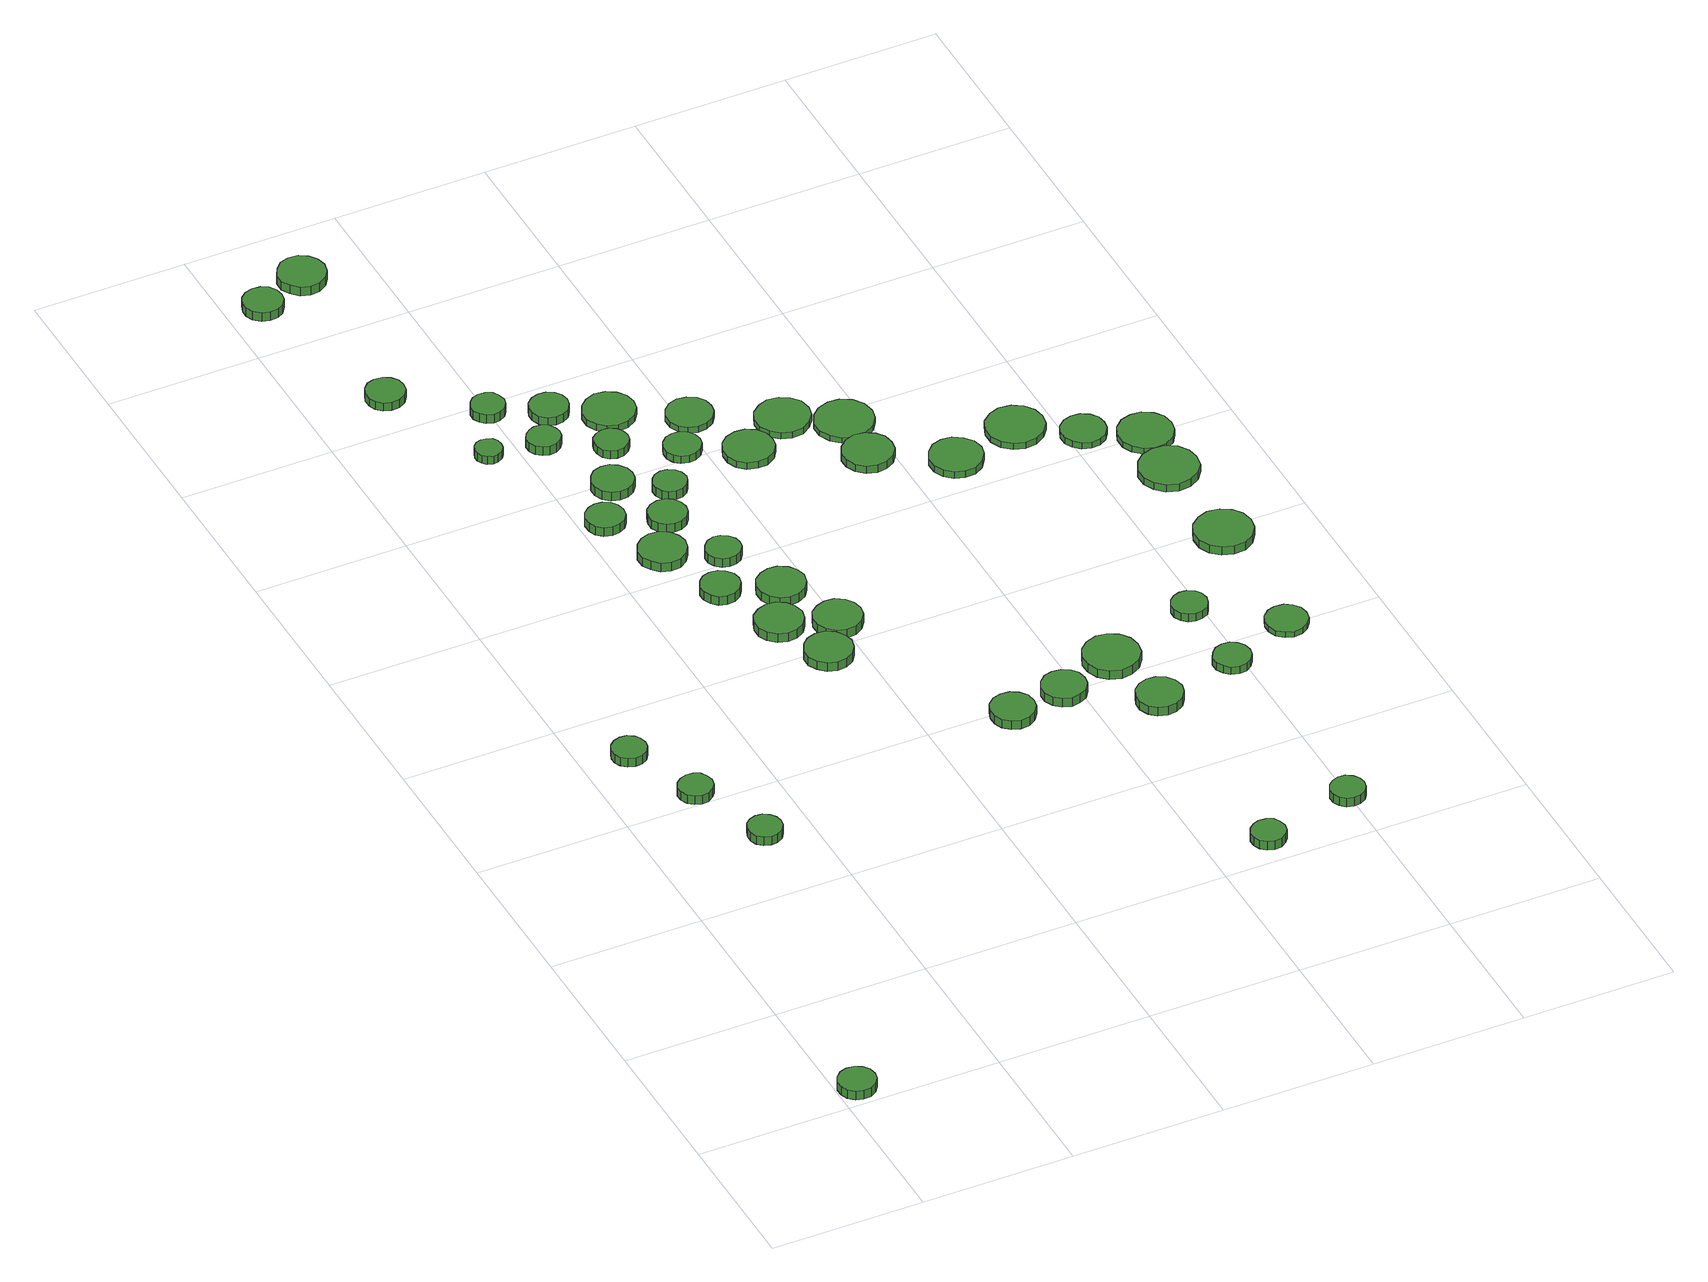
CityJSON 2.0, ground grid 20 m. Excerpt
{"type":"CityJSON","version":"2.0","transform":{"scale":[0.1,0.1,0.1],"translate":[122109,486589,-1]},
"CityObjects":{
"tree1":{"type":"SolitaryVegetationObject","attributes":{"function":"something"},"geometry":[{"type":"MultiSurface","lod":"1","boundaries":[[[0,1,2,3,4,5,6,7,8,9,10,11,12,13,14]],[[15,16,17,18,19,20,21,22,23,24,25,26,27,28,29]],[[0,29,28,1]],[[1,28,27,2]],[[2,27,26,3]],[[3,26,25,4]],[[4,25,24,5]],[[5,24,23,6]],[[6,23,22,7]],[[7,22,21,8]],[[8,21,20,9]],[[9,20,19,10]],[[10,19,18,11]],[[11,18,17,12]],[[12,17,16,13]],[[13,16,15,14]],[[14,15,29,0]]]}]},
"tree2":{"type":"SolitaryVegetationObject","attributes":{"function":"something"},"geometry":[{"type":"MultiSurface","lod":"1","boundaries":[[[30,31,32,33,34,35,36,37,38,39,40,41,42,43,44]],[[45,46,47,48,49,50,51,52,53,54,55,56,57,58,59]],[[30,59,58,31]],[[31,58,57,32]],[[32,57,56,33]],[[33,56,55,34]],[[34,55,54,35]],[[35,54,53,36]],[[36,53,52,37]],[[37,52,51,38]],[[38,51,50,39]],[[39,50,49,40]],[[40,49,48,41]],[[41,48,47,42]],[[42,47,46,43]],[[43,46,45,44]],[[44,45,59,30]]]}]},
"tree3":{"type":"SolitaryVegetationObject","attributes":{"function":"something"},"geometry":[{"type":"MultiSurface","lod":"1","boundaries":[[[60,61,62,63,64,65,66,67,68,69,70,71,72,73,74]],[[75,76,77,78,79,80,81,82,83,84,85,86,87,88,89]],[[60,89,88,61]],[[61,88,87,62]],[[62,87,86,63]],[[63,86,85,64]],[[64,85,84,65]],[[65,84,83,66]],[[66,83,82,67]],[[67,82,81,68]],[[68,81,80,69]],[[69,80,79,70]],[[70,79,78,71]],[[71,78,77,72]],[[72,77,76,73]],[[73,76,75,74]],[[74,75,89,60]]]}]},
"tree4":{"type":"SolitaryVegetationObject","attributes":{"function":"something"},"geometry":[{"type":"MultiSurface","lod":"1","boundaries":[[[90,91,92,93,94,95,96,97,98,99,100,101,102,103,104]],[[105,106,107,108,109,110,111,112,113,114,115,116,117,118,119]],[[90,119,118,91]],[[91,118,117,92]],[[92,117,116,93]],[[93,116,115,94]],[[94,115,114,95]],[[95,114,113,96]],[[96,113,112,97]],[[97,112,111,98]],[[98,111,110,99]],[[99,110,109,100]],[[100,109,108,101]],[[101,108,107,102]],[[102,107,106,103]],[[103,106,105,104]],[[104,105,119,90]]]}]},
"tree5":{"type":"SolitaryVegetationObject","attributes":{"function":"something"},"geometry":[{"type":"MultiSurface","lod":"1","boundaries":[[[120,121,122,123,124,125,126,127,128,129,130,131,132,133,134]],[[135,136,137,138,139,140,141,142,143,144,145,146,147,148,149]],[[120,149,148,121]],[[121,148,147,122]],[[122,147,146,123]],[[123,146,145,124]],[[124,145,144,125]],[[125,144,143,126]],[[126,143,142,127]],[[127,142,141,128]],[[128,141,140,129]],[[129,140,139,130]],[[130,139,138,131]],[[131,138,137,132]],[[132,137,136,133]],[[133,136,135,134]],[[134,135,149,120]]]}]},
"tree6":{"type":"SolitaryVegetationObject","attributes":{"function":"something"},"geometry":[{"type":"MultiSurface","lod":"1","boundaries":[[[150,151,152,153,154,155,156,157,158,159,160,161,162,163,164]],[[165,166,167,168,169,170,171,172,173,174,175,176,177,178,179]],[[150,179,178,151]],[[151,178,177,152]],[[152,177,176,153]],[[153,176,175,154]],[[154,175,174,155]],[[155,174,173,156]],[[156,173,172,157]],[[157,172,171,158]],[[158,171,170,159]],[[159,170,169,160]],[[160,169,168,161]],[[161,168,167,162]],[[162,167,166,163]],[[163,166,165,164]],[[164,165,179,150]]]}]},
"tree7":{"type":"SolitaryVegetationObject","attributes":{"function":"something"},"geometry":[{"type":"MultiSurface","lod":"1","boundaries":[[[180,181,182,183,184,185,186,187,188,189,190,191,192,193,194]],[[195,196,197,198,199,200,201,202,203,204,205,206,207,208,209]],[[180,209,208,181]],[[181,208,207,182]],[[182,207,206,183]],[[183,206,205,184]],[[184,205,204,185]],[[185,204,203,186]],[[186,203,202,187]],[[187,202,201,188]],[[188,201,200,189]],[[189,200,199,190]],[[190,199,198,191]],[[191,198,197,192]],[[192,197,196,193]],[[193,196,195,194]],[[194,195,209,180]]]}]},
"tree8":{"type":"SolitaryVegetationObject","attributes":{"function":"something"},"geometry":[{"type":"MultiSurface","lod":"1","boundaries":[[[210,211,212,213,214,215,216,217,218,219,220,221,222,223,224]],[[225,226,227,228,229,230,231,232,233,234,235,236,237,238,239]],[[210,239,238,211]],[[211,238,237,212]],[[212,237,236,213]],[[213,236,235,214]],[[214,235,234,215]],[[215,234,233,216]],[[216,233,232,217]],[[217,232,231,218]],[[218,231,230,219]],[[219,230,229,220]],[[220,229,228,221]],[[221,228,227,222]],[[222,227,226,223]],[[223,226,225,224]],[[224,225,239,210]]]}]},
"tree9":{"type":"SolitaryVegetationObject","attributes":{"function":"something"},"geometry":[{"type":"MultiSurface","lod":"1","boundaries":[[[240,241,242,243,244,245,246,247,248,249,250,251,252,253,254]],[[255,256,257,258,259,260,261,262,263,264,265,266,267,268,269]],[[240,269,268,241]],[[241,268,267,242]],[[242,267,266,243]],[[243,266,265,244]],[[244,265,264,245]],[[245,264,263,246]],[[246,263,262,247]],[[247,262,261,248]],[[248,261,260,249]],[[249,260,259,250]],[[250,259,258,251]],[[251,258,257,252]],[[252,257,256,253]],[[253,256,255,254]],[[254,255,269,240]]]}]},
"tree10":{"type":"SolitaryVegetationObject","attributes":{"function":"something"},"geometry":[{"type":"MultiSurface","lod":"1","boundaries":[[[270,271,272,273,274,275,276,277,278,279,280,281,282,283,284]],[[285,286,287,288,289,290,291,292,293,294,295,296,297,298,299]],[[270,299,298,271]],[[271,298,297,272]],[[272,297,296,273]],[[273,296,295,274]],[[274,295,294,275]],[[275,294,293,276]],[[276,293,292,277]],[[277,292,291,278]],[[278,291,290,279]],[[279,290,289,280]],[[280,289,288,281]],[[281,288,287,282]],[[282,287,286,283]],[[283,286,285,284]],[[284,285,299,270]]]}]},
"tree11":{"type":"SolitaryVegetationObject","attributes":{"function":"something"},"geometry":[{"type":"MultiSurface","lod":"1","boundaries":[[[300,301,302,303,304,305,306,307,308,309,310,311,312,313,314]],[[315,316,317,318,319,320,321,322,323,324,325,326,327,328,329]],[[300,329,328,301]],[[301,328,327,302]],[[302,327,326,303]],[[303,326,325,304]],[[304,325,324,305]],[[305,324,323,306]],[[306,323,322,307]],[[307,322,321,308]],[[308,321,320,309]],[[309,320,319,310]],[[310,319,318,311]],[[311,318,317,312]],[[312,317,316,313]],[[313,316,315,314]],[[314,315,329,300]]]}]},
"tree12":{"type":"SolitaryVegetationObject","attributes":{"function":"something"},"geometry":[{"type":"MultiSurface","lod":"1","boundaries":[[[330,331,332,333,334,335,336,337,338,339,340,341,342,343,344]],[[345,346,347,348,349,350,351,352,353,354,355,356,357,358,359]],[[330,359,358,331]],[[331,358,357,332]],[[332,357,356,333]],[[333,356,355,334]],[[334,355,354,335]],[[335,354,353,336]],[[336,353,352,337]],[[337,352,351,338]],[[338,351,350,339]],[[339,350,349,340]],[[340,349,348,341]],[[341,348,347,342]],[[342,347,346,343]],[[343,346,345,344]],[[344,345,359,330]]]}]},
"tree13":{"type":"SolitaryVegetationObject","attributes":{"function":"something"},"geometry":[{"type":"MultiSurface","lod":"1","boundaries":[[[360,361,362,363,364,365,366,367,368,369,370,371,372,373,374]],[[375,376,377,378,379,380,381,382,383,384,385,386,387,388,389]],[[360,389,388,361]],[[361,388,387,362]],[[362,387,386,363]],[[363,386,385,364]],[[364,385,384,365]],[[365,384,383,366]],[[366,383,382,367]],[[367,382,381,368]],[[368,381,380,369]],[[369,380,379,370]],[[370,379,378,371]],[[371,378,377,372]],[[372,377,376,373]],[[373,376,375,374]],[[374,375,389,360]]]}]},
"tree14":{"type":"SolitaryVegetationObject","attributes":{"function":"something"},"geometry":[{"type":"MultiSurface","lod":"1","boundaries":[[[390,391,392,393,394,395,396,397,398,399,400,401,402,403,404]],[[405,406,407,408,409,410,411,412,413,414,415,416,417,418,419]],[[390,419,418,391]],[[391,418,417,392]],[[392,417,416,393]],[[393,416,415,394]],[[394,415,414,395]],[[395,414,413,396]],[[396,413,412,397]],[[397,412,411,398]],[[398,411,410,399]],[[399,410,409,400]],[[400,409,408,401]],[[401,408,407,402]],[[402,407,406,403]],[[403,406,405,404]],[[404,405,419,390]]]}]},
"tree15":{"type":"SolitaryVegetationObject","attributes":{"function":"something"},"geometry":[{"type":"MultiSurface","lod":"1","boundaries":[[[420,421,422,423,424,425,426,427,428,429,430,431,432,433,434]],[[435,436,437,438,439,440,441,442,443,444,445,446,447,448,449]],[[420,449,448,421]],[[421,448,447,422]],[[422,447,446,423]],[[423,446,445,424]],[[424,445,444,425]],[[425,444,443,426]],[[426,443,442,427]],[[427,442,441,428]],[[428,441,440,429]],[[429,440,439,430]],[[430,439,438,431]],[[431,438,437,432]],[[432,437,436,433]],[[433,436,435,434]],[[434,435,449,420]]]}]},
"tree16":{"type":"SolitaryVegetationObject","attributes":{"function":"something"},"geometry":[{"type":"MultiSurface","lod":"1","boundaries":[[[450,451,452,453,454,455,456,457,458,459,460,461,462,463,464]],[[465,466,467,468,469,470,471,472,473,474,475,476,477,478,479]],[[450,479,478,451]],[[451,478,477,452]],[[452,477,476,453]],[[453,476,475,454]],[[454,475,474,455]],[[455,474,473,456]],[[456,473,472,457]],[[457,472,471,458]],[[458,471,470,459]],[[459,470,469,460]],[[460,469,468,461]],[[461,468,467,462]],[[462,467,466,463]],[[463,466,465,464]],[[464,465,479,450]]]}]},
"tree17":{"type":"SolitaryVegetationObject","attributes":{"function":"something"},"geometry":[{"type":"MultiSurface","lod":"1","boundaries":[[[480,481,482,483,484,485,486,487,488,489,490,491,492,493,494]],[[495,496,497,498,499,500,501,502,503,504,505,506,507,508,509]],[[480,509,508,481]],[[481,508,507,482]],[[482,507,506,483]],[[483,506,505,484]],[[484,505,504,485]],[[485,504,503,486]],[[486,503,502,487]],[[487,502,501,488]],[[488,501,500,489]],[[489,500,499,490]],[[490,499,498,491]],[[491,498,497,492]],[[492,497,496,493]],[[493,496,495,494]],[[494,495,509,480]]]}]},
"tree18":{"type":"SolitaryVegetationObject","attributes":{"function":"something"},"geometry":[{"type":"MultiSurface","lod":"1","boundaries":[[[510,511,512,513,514,515,516,517,518,519,520,521,522,523,524]],[[525,526,527,528,529,530,531,532,533,534,535,536,537,538,539]],[[510,539,538,511]],[[511,538,537,512]],[[512,537,536,513]],[[513,536,535,514]],[[514,535,534,515]],[[515,534,533,516]],[[516,533,532,517]],[[517,532,531,518]],[[518,531,530,519]],[[519,530,529,520]],[[520,529,528,521]],[[521,528,527,522]],[[522,527,526,523]],[[523,526,525,524]],[[524,525,539,510]]]}]},
"tree19":{"type":"SolitaryVegetationObject","attributes":{"function":"something"},"geometry":[{"type":"MultiSurface","lod":"1","boundaries":[[[540,541,542,543,544,545,546,547,548,549,550,551,552,553,554]],[[555,556,557,558,559,560,561,562,563,564,565,566,567,568,569]],[[540,569,568,541]],[[541,568,567,542]],[[542,567,566,543]],[[543,566,565,544]],[[544,565,564,545]],[[545,564,563,546]],[[546,563,562,547]],[[547,562,561,548]],[[548,561,560,549]],[[549,560,559,550]],[[550,559,558,551]],[[551,558,557,552]],[[552,557,556,553]],[[553,556,555,554]],[[554,555,569,540]]]}]},
"tree20":{"type":"SolitaryVegetationObject","attributes":{"function":"something"},"geometry":[{"type":"MultiSurface","lod":"1","boundaries":[[[570,571,572,573,574,575,576,577,578,579,580,581,582,583,584]],[[585,586,587,588,589,590,591,592,593,594,595,596,597,598,599]],[[570,599,598,571]],[[571,598,597,572]],[[572,597,596,573]],[[573,596,595,574]],[[574,595,594,575]],[[575,594,593,576]],[[576,593,592,577]],[[577,592,591,578]],[[578,591,590,579]],[[579,590,589,580]],[[580,589,588,581]],[[581,588,587,582]],[[582,587,586,583]],[[583,586,585,584]],[[584,585,599,570]]]}]},
"tree21":{"type":"SolitaryVegetationObject","attributes":{"function":"something"},"geometry":[{"type":"MultiSurface","lod":"1","boundaries":[[[600,601,602,603,604,605,606,607,608,609,610,611,612,613,614]],[[615,616,617,618,619,620,621,622,623,624,625,626,627,628,629]],[[600,629,628,601]],[[601,628,627,602]],[[602,627,626,603]],[[603,626,625,604]],[[604,625,624,605]],[[605,624,623,606]],[[606,623,622,607]],[[607,622,621,608]],[[608,621,620,609]],[[609,620,619,610]],[[610,619,618,611]],[[611,618,617,612]],[[612,617,616,613]],[[613,616,615,614]],[[614,615,629,600]]]}]},
"tree22":{"type":"SolitaryVegetationObject","attributes":{"function":"something"},"geometry":[{"type":"MultiSurface","lod":"1","boundaries":[[[630,631,632,633,634,635,636,637,638,639,640,641,642,643,644]],[[645,646,647,648,649,650,651,652,653,654,655,656,657,658,659]],[[630,659,658,631]],[[631,658,657,632]],[[632,657,656,633]],[[633,656,655,634]],[[634,655,654,635]],[[635,654,653,636]],[[636,653,652,637]],[[637,652,651,638]],[[638,651,650,639]],[[639,650,649,640]],[[640,649,648,641]],[[641,648,647,642]],[[642,647,646,643]],[[643,646,645,644]],[[644,645,659,630]]]}]},
"tree23":{"type":"SolitaryVegetationObject","attributes":{"function":"something"},"geometry":[{"type":"MultiSurface","lod":"1","boundaries":[[[660,661,662,663,664,665,666,667,668,669,670,671,672,673,674]],[[675,676,677,678,679,680,681,682,683,684,685,686,687,688,689]],[[660,689,688,661]],[[661,688,687,662]],[[662,687,686,663]],[[663,686,685,664]],[[664,685,684,665]],[[665,684,683,666]],[[666,683,682,667]],[[667,682,681,668]],[[668,681,680,669]],[[669,680,679,670]],[[670,679,678,671]],[[671,678,677,672]],[[672,677,676,673]],[[673,676,675,674]],[[674,675,689,660]]]}]},
"tree24":{"type":"SolitaryVegetationObject","attributes":{"function":"something"},"geometry":[{"type":"MultiSurface","lod":"1","boundaries":[[[690,691,692,693,694,695,696,697,698,699,700,701,702,703,704]],[[705,706,707,708,709,710,711,712,713,714,715,716,717,718,719]],[[690,719,718,691]],[[691,718,717,692]],[[692,717,716,693]],[[693,716,715,694]],[[694,715,714,695]],[[695,714,713,696]],[[696,713,712,697]],[[697,712,711,698]],[[698,711,710,699]],[[699,710,709,700]],[[700,709,708,701]],[[701,708,707,702]],[[702,707,706,703]],[[703,706,705,704]],[[704,705,719,690]]]}]},
"tree25":{"type":"SolitaryVegetationObject","attributes":{"function":"something"},"geometry":[{"type":"MultiSurface","lod":"1","boundaries":[[[720,721,722,723,724,725,726,727,728,729,730,731,732,733,734]],[[735,736,737,738,739,740,741,742,743,744,745,746,747,748,749]],[[720,749,748,721]],[[721,748,747,722]],[[722,747,746,723]],[[723,746,745,724]],[[724,745,744,725]],[[725,744,743,726]],[[726,743,742,727]],[[727,742,741,728]],[[728,741,740,729]],[[729,740,739,730]],[[730,739,738,731]],[[731,738,737,732]],[[732,737,736,733]],[[733,736,735,734]],[[734,735,749,720]]]}]},
"tree26":{"type":"SolitaryVegetationObject","attributes":{"function":"something"},"geometry":[{"type":"MultiSurface","lod":"1","boundaries":[[[750,751,752,753,754,755,756,757,758,759,760,761,762,763,764]],[[765,766,767,768,769,770,771,772,773,774,775,776,777,778,779]],[[750,779,778,751]],[[751,778,777,752]],[[752,777,776,753]],[[753,776,775,754]],[[754,775,774,755]],[[755,774,773,756]],[[756,773,772,757]],[[757,772,771,758]],[[758,771,770,759]],[[759,770,769,760]],[[760,769,768,761]],[[761,768,767,762]],[[762,767,766,763]],[[763,766,765,764]],[[764,765,779,750]]]}]},
"tree27":{"type":"SolitaryVegetationObject","attributes":{"function":"something"},"geometry":[{"type":"MultiSurface","lod":"1","boundaries":[[[780,781,782,783,784,785,786,787,788,789,790,791,792,793,794]],[[795,796,797,798,799,800,801,802,803,804,805,806,807,808,809]],[[780,809,808,781]],[[781,808,807,782]],[[782,807,806,783]],[[783,806,805,784]],[[784,805,804,785]],[[785,804,803,786]],[[786,803,802,787]],[[787,802,801,788]],[[788,801,800,789]],[[789,800,799,790]],[[790,799,798,791]],[[791,798,797,792]],[[792,797,796,793]],[[793,796,795,794]],[[794,795,809,780]]]}]},
"tree28":{"type":"SolitaryVegetationObject","attributes":{"function":"something"},"geometry":[{"type":"MultiSurface","lod":"1","boundaries":[[[810,811,812,813,814,815,816,817,818,819,820,821,822,823,824]],[[825,826,827,828,829,830,831,832,833,834,835,836,837,838,839]],[[810,839,838,811]],[[811,838,837,812]],[[812,837,836,813]],[[813,836,835,814]],[[814,835,834,815]],[[815,834,833,816]],[[816,833,832,817]],[[817,832,831,818]],[[818,831,830,819]],[[819,830,829,820]],[[820,829,828,821]],[[821,828,827,822]],[[822,827,826,823]],[[823,826,825,824]],[[824,825,839,810]]]}]},
"tree29":{"type":"SolitaryVegetationObject","attributes":{"function":"something"},"geometry":[{"type":"MultiSurface","lod":"1","boundaries":[[[840,841,842,843,844,845,846,847,848,849,850,851,852,853,854]],[[855,856,857,858,859,860,861,862,863,864,865,866,867,868,869]],[[840,869,868,841]],[[841,868,867,842]],[[842,867,866,843]],[[843,866,865,844]],[[844,865,864,845]],[[845,864,863,846]],[[846,863,862,847]],[[847,862,861,848]],[[848,861,860,849]],[[849,860,859,850]],[[850,859,858,851]],[[851,858,857,852]],[[852,857,856,853]],[[853,856,855,854]],[[854,855,869,840]]]}]},
"tree30":{"type":"SolitaryVegetationObject","attributes":{"function":"something"},"geometry":[{"type":"MultiSurface","lod":"1","boundaries":[[[870,871,872,873,874,875,876,877,878,879,880,881,882,883,884]],[[885,886,887,888,889,890,891,892,893,894,895,896,897,898,899]],[[870,899,898,871]],[[871,898,897,872]],[[872,897,896,873]],[[873,896,895,874]],[[874,895,894,875]],[[875,894,893,876]],[[876,893,892,877]],[[877,892,891,878]],[[878,891,890,879]],[[879,890,889,880]],[[880,889,888,881]],[[881,888,887,882]],[[882,887,886,883]],[[883,886,885,884]],[[884,885,899,870]]]}]},
"tree31":{"type":"SolitaryVegetationObject","attributes":{"function":"something"},"geometry":[{"type":"MultiSurface","lod":"1","boundaries":[[[900,901,902,903,904,905,906,907,908,909,910,911,912,913,914]],[[915,916,917,918,919,920,921,922,923,924,925,926,927,928,929]],[[900,929,928,901]],[[901,928,927,902]],[[902,927,926,903]],[[903,926,925,904]],[[904,925,924,905]],[[905,924,923,906]],[[906,923,922,907]],[[907,922,921,908]],[[908,921,920,909]],[[909,920,919,910]],[[910,919,918,911]],[[911,918,917,912]],[[912,917,916,913]],[[913,916,915,914]],[[914,915,929,900]]]}]},
"tree32":{"type":"SolitaryVegetationObject","attributes":{"function":"something"},"geometry":[{"type":"MultiSurface","lod":"1","boundaries":[[[930,931,932,933,934,935,936,937,938,939,940,941,942,943,944]],[[945,946,947,948,949,950,951,952,953,954,955,956,957,958,959]],[[930,959,958,931]],[[931,958,957,932]],[[932,957,956,933]],[[933,956,955,934]],[[934,955,954,935]],[[935,954,953,936]],[[936,953,952,937]],[[937,952,951,938]],[[938,951,950,939]],[[939,950,949,940]],[[940,949,948,941]],[[941,948,947,942]],[[942,947,946,943]],[[943,946,945,944]],[[944,945,959,930]]]}]},
"tree33":{"type":"SolitaryVegetationObject","attributes":{"function":"something"},"geometry":[{"type":"MultiSurface","lod":"1","boundaries":[[[960,961,962,963,964,965,966,967,968,969,970,971,972,973,974]],[[975,976,977,978,979,980,981,982,983,984,985,986,987,988,989]],[[960,989,988,961]],[[961,988,987,962]],[[962,987,986,963]],[[963,986,985,964]],[[964,985,984,965]],[[965,984,983,966]],[[966,983,982,967]],[[967,982,981,968]],[[968,981,980,969]],[[969,980,979,970]],[[970,979,978,971]],[[971,978,977,972]],[[972,977,976,973]],[[973,976,975,974]],[[974,975,989,960]]]}]},
"tree34":{"type":"SolitaryVegetationObject","attributes":{"function":"something"},"geometry":[{"type":"MultiSurface","lod":"1","boundaries":[[[990,991,992,993,994,995,996,997,998,999,1000,1001,1002,1003,1004]],[[1005,1006,1007,1008,1009,1010,1011,1012,1013,1014,1015,1016,1017,1018,1019]],[[990,1019,1018,991]],[[991,1018,1017,992]],[[992,1017,1016,993]],[[993,1016,1015,994]],[[994,1015,1014,995]],[[995,1014,1013,996]],[[996,1013,1012,997]],[[997,1012,1011,998]],[[998,1011,1010,999]],[[999,1010,1009,1000]],[[1000,1009,1008,1001]],[[1001,1008,1007,1002]],[[1002,1007,1006,1003]],[[1003,1006,1005,1004]],[[1004,1005,1019,990]]]}]},
"tree35":{"type":"SolitaryVegetationObject","attributes":{"function":"something"},"geometry":[{"type":"MultiSurface","lod":"1","boundaries":[[[1020,1021,1022,1023,1024,1025,1026,1027,1028,1029,1030,1031,1032,1033,1034]],[[1035,1036,1037,1038,1039,1040,1041,1042,1043,1044,1045,1046,1047,1048,1049]],[[1020,1049,1048,1021]],[[1021,1048,1047,1022]],[[1022,1047,1046,1023]],[[1023,1046,1045,1024]],[[1024,1045,1044,1025]],[[1025,1044,1043,1026]],[[1026,1043,1042,1027]],[[1027,1042,1041,1028]],[[1028,1041,1040,1029]],[[1029,1040,1039,1030]],[[1030,1039,1038,1031]],[[1031,1038,1037,1032]],[[1032,1037,1036,1033]],[[1033,1036,1035,1034]],[[1034,1035,1049,1020]]]}]},
"tree36":{"type":"SolitaryVegetationObject","attributes":{"function":"something"},"geometry":[{"type":"MultiSurface","lod":"1","boundaries":[[[1050,1051,1052,1053,1054,1055,1056,1057,1058,1059,1060,1061,1062,1063,1064]],[[1065,1066,1067,1068,1069,1070,1071,1072,1073,1074,1075,1076,1077,1078,1079]],[[1050,1079,1078,1051]],[[1051,1078,1077,1052]],[[1052,1077,1076,1053]],[[1053,1076,1075,1054]],[[1054,1075,1074,1055]],[[1055,1074,1073,1056]],[[1056,1073,1072,1057]],[[1057,1072,1071,1058]],[[1058,1071,1070,1059]],[[1059,1070,1069,1060]],[[1060,1069,1068,1061]],[[1061,1068,1067,1062]],[[1062,1067,1066,1063]],[[1063,1066,1065,1064]],[[1064,1065,1079,1050]]]}]},
"tree37":{"type":"SolitaryVegetationObject","attributes":{"function":"something"},"geometry":[{"type":"MultiSurface","lod":"1","boundaries":[[[1080,1081,1082,1083,1084,1085,1086,1087,1088,1089,1090,1091,1092,1093,1094]],[[1095,1096,1097,1098,1099,1100,1101,1102,1103,1104,1105,1106,1107,1108,1109]],[[1080,1109,1108,1081]],[[1081,1108,1107,1082]],[[1082,1107,1106,1083]],[[1083,1106,1105,1084]],[[1084,1105,1104,1085]],[[1085,1104,1103,1086]],[[1086,1103,1102,1087]],[[1087,1102,1101,1088]],[[1088,1101,1100,1089]],[[1089,1100,1099,1090]],[[1090,1099,1098,1091]],[[1091,1098,1097,1092]],[[1092,1097,1096,1093]],[[1093,1096,1095,1094]],[[1094,1095,1109,1080]]]}]},
"tree38":{"type":"SolitaryVegetationObject","attributes":{"function":"something"},"geometry":[{"type":"MultiSurface","lod":"1","boundaries":[[[1110,1111,1112,1113,1114,1115,1116,1117,1118,1119,1120,1121,1122,1123,1124]],[[1125,1126,1127,1128,1129,1130,1131,1132,1133,1134,1135,1136,1137,1138,1139]],[[1110,1139,1138,1111]],[[1111,1138,1137,1112]],[[1112,1137,1136,1113]],[[1113,1136,1135,1114]],[[1114,1135,1134,1115]],[[1115,1134,1133,1116]],[[1116,1133,1132,1117]],[[1117,1132,1131,1118]],[[1118,1131,1130,1119]],[[1119,1130,1129,1120]],[[1120,1129,1128,1121]],[[1121,1128,1127,1122]],[[1122,1127,1126,1123]],[[1123,1126,1125,1124]],[[1124,1125,1139,1110]]]}]},
"tree39":{"type":"SolitaryVegetationObject","attributes":{"function":"something"},"geometry":[{"type":"MultiSurface","lod":"1","boundaries":[[[1140,1141,1142,1143,1144,1145,1146,1147,1148,1149,1150,1151,1152,1153,1154]],[[1155,1156,1157,1158,1159,1160,1161,1162,1163,1164,1165,1166,1167,1168,1169]],[[1140,1169,1168,1141]],[[1141,1168,1167,1142]],[[1142,1167,1166,1143]],[[1143,1166,1165,1144]],[[1144,1165,1164,1145]],[[1145,1164,1163,1146]],[[1146,1163,1162,1147]],[[1147,1162,1161,1148]],[[1148,1161,1160,1149]],[[1149,1160,1159,1150]],[[1150,1159,1158,1151]],[[1151,1158,1157,1152]],[[1152,1157,1156,1153]],[[1153,1156,1155,1154]],[[1154,1155,1169,1140]]]}]},
"tree40":{"type":"SolitaryVegetationObject","attributes":{"function":"something"},"geometry":[{"type":"MultiSurface","lod":"1","boundaries":[[[1170,1171,1172,1173,1174,1175,1176,1177,1178,1179,1180,1181,1182,1183,1184]],[[1185,1186,1187,1188,1189,1190,1191,1192,1193,1194,1195,1196,1197,1198,1199]],[[1170,1199,1198,1171]],[[1171,1198,1197,1172]],[[1172,1197,1196,1173]],[[1173,1196,1195,1174]],[[1174,1195,1194,1175]],[[1175,1194,1193,1176]],[[1176,1193,1192,1177]],[[1177,1192,1191,1178]],[[1178,1191,1190,1179]],[[1179,1190,1189,1180]],[[1180,1189,1188,1181]],[[1181,1188,1187,1182]],[[1182,1187,1186,1183]],[[1183,1186,1185,1184]],[[1184,1185,1199,1170]]]}]},
"tree41":{"type":"SolitaryVegetationObject","attributes":{"function":"something"},"geometry":[{"type":"MultiSurface","lod":"1","boundaries":[[[1200,1201,1202,1203,1204,1205,1206,1207,1208,1209,1210,1211,1212,1213,1214]],[[1215,1216,1217,1218,1219,1220,1221,1222,1223,1224,1225,1226,1227,1228,1229]],[[1200,1229,1228,1201]],[[1201,1228,1227,1202]],[[1202,1227,1226,1203]],[[1203,1226,1225,1204]],[[1204,1225,1224,1205]],[[1205,1224,1223,1206]],[[1206,1223,1222,1207]],[[1207,1222,1221,1208]],[[1208,1221,1220,1209]],[[1209,1220,1219,1210]],[[1210,1219,1218,1211]],[[1211,1218,1217,1212]],[[1212,1217,1216,1213]],[[1213,1216,1215,1214]],[[1214,1215,1229,1200]]]}]},
"tree42":{"type":"SolitaryVegetationObject","attributes":{"function":"something"},"geometry":[{"type":"MultiSurface","lod":"1","boundaries":[[[1230,1231,1232,1233,1234,1235,1236,1237,1238,1239,1240,1241,1242,1243,1244]],[[1245,1246,1247,1248,1249,1250,1251,1252,1253,1254,1255,1256,1257,1258,1259]],[[1230,1259,1258,1231]],[[1231,1258,1257,1232]],[[1232,1257,1256,1233]],[[1233,1256,1255,1234]],[[1234,1255,1254,1235]],[[1235,1254,1253,1236]],[[1236,1253,1252,1237]],[[1237,1252,1251,1238]],[[1238,1251,1250,1239]],[[1239,1250,1249,1240]],[[1240,1249,1248,1241]],[[1241,1248,1247,1242]],[[1242,1247,1246,1243]],[[1243,1246,1245,1244]],[[1244,1245,1259,1230]]]}]},
"tree43":{"type":"SolitaryVegetationObject","attributes":{"function":"something"},"geometry":[{"type":"MultiSurface","lod":"1","boundaries":[[[1260,1261,1262,1263,1264,1265,1266,1267,1268,1269,1270,1271,1272,1273,1274]],[[1275,1276,1277,1278,1279,1280,1281,1282,1283,1284,1285,1286,1287,1288,1289]],[[1260,1289,1288,1261]],[[1261,1288,1287,1262]],[[1262,1287,1286,1263]],[[1263,1286,1285,1264]],[[1264,1285,1284,1265]],[[1265,1284,1283,1266]],[[1266,1283,1282,1267]],[[1267,1282,1281,1268]],[[1268,1281,1280,1269]],[[1269,1280,1279,1270]],[[1270,1279,1278,1271]],[[1271,1278,1277,1272]],[[1272,1277,1276,1273]],[[1273,1276,1275,1274]],[[1274,1275,1289,1260]]]}]},
"tree44":{"type":"SolitaryVegetationObject","attributes":{"function":"something"},"geometry":[{"type":"MultiSurface","lod":"1","boundaries":[[[1290,1291,1292,1293,1294,1295,1296,1297,1298,1299,1300,1301,1302,1303,1304]],[[1305,1306,1307,1308,1309,1310,1311,1312,1313,1314,1315,1316,1317,1318,1319]],[[1290,1319,1318,1291]],[[1291,1318,1317,1292]],[[1292,1317,1316,1293]],[[1293,1316,1315,1294]],[[1294,1315,1314,1295]],[[1295,1314,1313,1296]],[[1296,1313,1312,1297]],[[1297,1312,1311,1298]],[[1298,1311,1310,1299]],[[1299,1310,1309,1300]],[[1300,1309,1308,1301]],[[1301,1308,1307,1302]],[[1302,1307,1306,1303]],[[1303,1306,1305,1304]],[[1304,1305,1319,1290]]]}]},
"tree45":{"type":"SolitaryVegetationObject","attributes":{"function":"something"},"geometry":[{"type":"MultiSurface","lod":"1","boundaries":[[[1320,1321,1322,1323,1324,1325,1326,1327,1328,1329,1330,1331,1332,1333,1334]],[[1335,1336,1337,1338,1339,1340,1341,1342,1343,1344,1345,1346,1347,1348,1349]],[[1320,1349,1348,1321]],[[1321,1348,1347,1322]],[[1322,1347,1346,1323]],[[1323,1346,1345,1324]],[[1324,1345,1344,1325]],[[1325,1344,1343,1326]],[[1326,1343,1342,1327]],[[1327,1342,1341,1328]],[[1328,1341,1340,1329]],[[1329,1340,1339,1330]],[[1330,1339,1338,1331]],[[1331,1338,1337,1332]],[[1332,1337,1336,1333]],[[1333,1336,1335,1334]],[[1334,1335,1349,1320]]]}]}
},
"vertices":[
[51,32,18],[49,42,18],[43,50,18],[34,55,18],[24,56,18],[15,53,18],[7,46,18],[3,37,18],[3,27,18],[7,18,18],[15,11,18],[24,8,18],[34,9,18],[43,14,18],[49,22,18],[49,22,5],[43,14,5],[34,9,5],[24,8,5],[15,11,5],[7,18,5],[3,27,5],[3,37,5],[7,46,5],[15,53,5],[24,56,5],[34,55,5],[43,50,5],[49,42,5],[51,32,5],
[80,713,26],[78,722,26],[73,729,26],[65,734,26],[56,735,26],[47,732,26],[40,726,26],[36,717,26],[36,708,26],[40,700,26],[47,694,26],[56,691,26],[65,692,26],[73,696,26],[78,704,26],[78,704,13],[73,696,13],[65,692,13],[56,691,13],[47,694,13],[40,700,13],[36,708,13],[36,717,13],[40,726,13],[47,732,13],[56,735,13],[65,734,13],[73,729,13],[78,722,13],[80,713,13],
[118,610,29],[116,619,29],[111,627,29],[103,631,29],[94,632,29],[85,629,29],[78,623,29],[74,615,29],[74,606,29],[78,597,29],[85,591,29],[94,588,29],[103,589,29],[111,594,29],[116,601,29],[116,601,16],[111,594,16],[103,589,16],[94,588,16],[85,591,16],[78,597,16],[74,606,16],[74,615,16],[78,623,16],[85,629,16],[94,632,16],[103,631,16],[111,627,16],[116,619,16],[118,610,16],
[156,500,32],[154,509,32],[149,516,32],[141,521,32],[132,522,32],[123,519,32],[116,513,32],[113,504,32],[113,495,32],[116,487,32],[123,481,32],[132,478,32],[141,479,32],[149,483,32],[154,491,32],[154,491,19],[149,483,19],[141,479,19],[132,478,19],[123,481,19],[116,487,19],[113,495,19],[113,504,19],[116,513,19],[123,519,19],[132,522,19],[141,521,19],[149,516,19],[154,509,19],[156,500,19],
[122,1454,27],[120,1464,27],[114,1472,27],[105,1477,27],[94,1478,27],[84,1475,27],[77,1468,27],[73,1459,27],[73,1448,27],[77,1439,27],[84,1432,27],[94,1429,27],[105,1430,27],[114,1435,27],[120,1443,27],[120,1443,15],[114,1435,15],[105,1430,15],[94,1429,15],[84,1432,15],[77,1439,15],[73,1448,15],[73,1459,15],[77,1468,15],[84,1475,15],[94,1478,15],[105,1477,15],[114,1472,15],[120,1464,15],[122,1454,15],
[67,1672,28],[65,1682,28],[59,1691,28],[50,1696,28],[39,1697,28],[29,1694,28],[21,1687,28],[17,1677,28],[17,1667,28],[21,1657,28],[29,1650,28],[39,1647,28],[50,1648,28],[59,1653,28],[65,1662,28],[65,1662,15],[59,1653,15],[50,1648,15],[39,1647,15],[29,1650,15],[21,1657,15],[17,1667,15],[17,1677,15],[21,1687,15],[29,1694,15],[39,1697,15],[50,1696,15],[59,1691,15],[65,1682,15],[67,1672,15],
[177,1302,26],[176,1309,26],[172,1315,26],[165,1318,26],[158,1319,26],[151,1317,26],[146,1312,26],[143,1305,26],[143,1298,26],[146,1292,26],[151,1287,26],[158,1284,26],[165,1285,26],[172,1289,26],[176,1295,26],[176,1295,14],[172,1289,14],[165,1285,14],[158,1284,14],[151,1287,14],[146,1292,14],[143,1298,14],[143,1305,14],[146,1312,14],[151,1317,14],[158,1319,14],[165,1318,14],[172,1315,14],[176,1309,14],[177,1302,14],
[253,1124,26],[251,1135,26],[245,1143,26],[236,1148,26],[226,1149,26],[216,1146,26],[208,1139,26],[204,1130,26],[204,1119,26],[208,1110,26],[216,1103,26],[226,1100,26],[236,1101,26],[245,1106,26],[251,1114,26],[251,1114,13],[245,1106,13],[236,1101,13],[226,1100,13],[216,1103,13],[208,1110,13],[204,1119,13],[204,1130,13],[208,1139,13],[216,1146,13],[226,1149,13],[236,1148,13],[245,1143,13],[251,1135,13],[253,1124,13],
[293,1039,26],[290,1051,26],[283,1061,26],[272,1068,26],[259,1069,26],[247,1065,26],[238,1057,26],[232,1045,26],[232,1032,26],[238,1021,26],[247,1012,26],[259,1008,26],[272,1009,26],[283,1016,26],[290,1026,26],[290,1026,13],[283,1016,13],[272,1009,13],[259,1008,13],[247,1012,13],[238,1021,13],[232,1032,13],[232,1045,13],[238,1057,13],[247,1065,13],[259,1069,13],[272,1068,13],[283,1061,13],[290,1051,13],[293,1039,13],
[319,946,26],[317,956,26],[310,965,26],[302,970,26],[291,971,26],[281,968,26],[274,961,26],[269,951,26],[269,941,26],[274,931,26],[281,924,26],[291,921,26],[302,922,26],[310,927,26],[317,936,26],[317,936,13],[310,927,13],[302,922,13],[291,921,13],[281,924,13],[274,931,13],[269,941,13],[269,951,13],[274,961,13],[281,968,13],[291,971,13],[302,970,13],[310,965,13],[317,956,13],[319,946,13],
[358,855,27],[355,867,27],[348,877,27],[337,884,27],[324,885,27],[312,881,27],[302,873,27],[297,861,27],[297,848,27],[302,837,27],[312,828,27],[324,824,27],[337,825,27],[348,832,27],[355,842,27],[355,842,14],[348,832,14],[337,825,14],[324,824,14],[312,828,14],[302,837,14],[297,848,14],[297,861,14],[302,873,14],[312,881,14],[324,885,14],[337,884,14],[348,877,14],[355,867,14],[358,855,14],
[386,778,28],[383,790,28],[376,800,28],[365,807,28],[352,808,28],[340,804,28],[331,796,28],[325,784,28],[325,771,28],[331,760,28],[340,751,28],[352,747,28],[365,748,28],[376,755,28],[383,765,28],[383,765,15],[376,755,15],[365,748,15],[352,747,15],[340,751,15],[331,760,15],[325,771,15],[325,784,15],[331,796,15],[340,804,15],[352,808,15],[365,807,15],[376,800,15],[383,790,15],[386,778,15],
[219,1379,24],[217,1388,24],[212,1396,24],[204,1400,24],[195,1401,24],[186,1398,24],[180,1392,24],[176,1384,24],[176,1375,24],[180,1367,24],[186,1361,24],[195,1358,24],[204,1359,24],[212,1363,24],[217,1371,24],[217,1371,11],[212,1363,11],[204,1359,11],[195,1358,11],[186,1361,11],[180,1367,11],[176,1375,11],[176,1384,11],[180,1392,11],[186,1398,11],[195,1401,11],[204,1400,11],[212,1396,11],[217,1388,11],[219,1379,11],
[251,1294,25],[249,1302,25],[244,1310,25],[236,1314,25],[227,1315,25],[219,1312,25],[212,1306,25],[208,1298,25],[208,1289,25],[212,1281,25],[219,1275,25],[227,1272,25],[236,1273,25],[244,1278,25],[249,1285,25],[249,1285,12],[244,1278,12],[236,1273,12],[227,1272,12],[219,1275,12],[212,1281,12],[208,1289,12],[208,1298,12],[212,1306,12],[219,1312,12],[227,1315,12],[236,1314,12],[244,1310,12],[249,1302,12],[251,1294,12],
[138,1701,28],[135,1713,28],[128,1723,28],[117,1730,28],[104,1731,28],[92,1727,28],[83,1718,28],[77,1707,28],[77,1694,28],[83,1683,28],[92,1674,28],[104,1670,28],[117,1671,28],[128,1678,28],[135,1688,28],[135,1688,15],[128,1678,15],[117,1671,15],[104,1670,15],[92,1674,15],[83,1683,15],[77,1694,15],[77,1707,15],[83,1718,15],[92,1727,15],[104,1731,15],[117,1730,15],[128,1723,15],[135,1713,15],[138,1701,15],
[294,1184,25],[292,1195,25],[285,1204,25],[276,1210,25],[265,1211,25],[254,1208,25],[246,1200,25],[241,1190,25],[241,1179,25],[246,1168,25],[254,1161,25],[265,1158,25],[276,1159,25],[285,1164,25],[292,1173,25],[292,1173,12],[285,1164,12],[276,1159,12],[265,1158,12],[254,1161,12],[246,1168,12],[241,1179,12],[241,1190,12],[246,1200,12],[254,1208,12],[265,1211,12],[276,1210,12],[285,1204,12],[292,1195,12],[294,1184,12],
[323,1098,25],[321,1108,25],[315,1117,25],[306,1122,25],[296,1123,25],[286,1120,25],[278,1113,25],[274,1103,25],[274,1093,25],[278,1084,25],[286,1077,25],[296,1074,25],[306,1075,25],[315,1080,25],[321,1088,25],[321,1088,12],[315,1080,12],[306,1075,12],[296,1074,12],[286,1077,12],[278,1084,12],[274,1093,12],[274,1103,12],[278,1113,12],[286,1120,12],[296,1123,12],[306,1122,12],[315,1117,12],[321,1108,12],[323,1098,12],
[351,1008,25],[349,1017,25],[343,1025,25],[335,1030,25],[326,1031,25],[317,1028,25],[310,1021,25],[306,1013,25],[306,1003,25],[310,995,25],[317,988,25],[326,986,25],[335,987,25],[343,991,25],[349,999,25],[349,999,12],[343,991,12],[335,987,12],[326,986,12],[317,988,12],[310,995,12],[306,1003,12],[306,1013,12],[310,1021,12],[317,1028,12],[326,1031,12],[335,1030,12],[343,1025,12],[349,1017,12],[351,1008,12],
[392,918,25],[389,930,25],[382,940,25],[370,947,25],[358,948,25],[346,944,25],[336,936,25],[331,924,25],[331,911,25],[336,900,25],[346,891,25],[358,887,25],[370,889,25],[382,895,25],[389,905,25],[389,905,12],[382,895,12],[370,889,12],[358,887,12],[346,891,12],[336,900,12],[331,911,12],[331,924,12],[336,936,12],[346,944,12],[358,948,12],[370,947,12],[382,940,12],[389,930,12],[392,918,12],
[424,830,27],[421,842,27],[414,852,27],[403,859,27],[390,860,27],[378,856,27],[368,848,27],[363,836,27],[363,823,27],[368,812,27],[378,803,27],[390,799,27],[403,800,27],[414,807,27],[421,817,27],[421,817,14],[414,807,14],[403,800,14],[390,799,14],[378,803,14],[368,812,14],[363,823,14],[363,836,14],[368,848,14],[378,856,14],[390,860,14],[403,859,14],[414,852,14],[421,842,14],[424,830,14],
[287,1347,23],[285,1357,23],[279,1365,23],[270,1370,23],[260,1371,23],[250,1368,23],[242,1361,23],[238,1352,23],[238,1342,23],[242,1332,23],[250,1325,23],[260,1322,23],[270,1323,23],[279,1328,23],[285,1337,23],[285,1337,11],[279,1328,11],[270,1323,11],[260,1322,11],[250,1325,11],[242,1332,11],[238,1342,11],[238,1352,11],[242,1361,11],[250,1368,11],[260,1371,11],[270,1370,11],[279,1365,11],[285,1357,11],[287,1347,11],
[349,1150,25],[347,1159,25],[342,1166,25],[334,1171,25],[325,1172,25],[316,1169,25],[310,1163,25],[306,1155,25],[306,1146,25],[310,1138,25],[316,1132,25],[325,1129,25],[334,1130,25],[342,1135,25],[347,1142,25],[347,1142,12],[342,1135,12],[334,1130,12],[325,1129,12],[316,1132,12],[310,1138,12],[306,1146,12],[306,1155,12],[310,1163,12],[316,1169,12],[325,1172,12],[334,1171,12],[342,1166,12],[347,1159,12],[349,1150,12],
[529,575,31],[527,587,31],[520,596,31],[510,602,31],[498,603,31],[487,600,31],[478,592,31],[474,581,31],[474,569,31],[478,559,31],[487,551,31],[498,547,31],[510,548,31],[520,554,31],[527,564,31],[527,564,18],[520,554,18],[510,548,18],[498,547,18],[487,551,18],[478,559,18],[474,569,18],[474,581,18],[478,592,18],[487,600,18],[498,603,18],[510,602,18],[520,596,18],[527,587,18],[529,575,18],
[322,1254,23],[320,1263,23],[315,1270,23],[307,1275,23],[298,1276,23],[289,1273,23],[282,1267,23],[279,1259,23],[279,1250,23],[282,1241,23],[289,1235,23],[298,1232,23],[307,1233,23],[315,1238,23],[320,1245,23],[320,1245,11],[315,1238,11],[307,1233,11],[298,1232,11],[289,1235,11],[282,1241,11],[279,1250,11],[279,1259,11],[282,1267,11],[289,1273,11],[298,1276,11],[307,1275,11],[315,1270,11],[320,1263,11],[322,1254,11],
[358,1311,21],[355,1324,21],[347,1335,21],[335,1342,21],[321,1344,21],[308,1339,21],[298,1330,21],[292,1318,21],[292,1304,21],[298,1291,21],[308,1282,21],[321,1278,21],[335,1279,21],[347,1286,21],[355,1297,21],[355,1297,11],[347,1286,11],[335,1279,11],[321,1278,11],[308,1282,11],[298,1291,11],[292,1304,11],[292,1318,11],[298,1330,11],[308,1339,11],[321,1344,11],[335,1342,11],[347,1335,11],[355,1324,11],[358,1311,11],
[397,1210,22],[395,1220,22],[389,1228,22],[380,1233,22],[371,1234,22],[361,1231,22],[354,1224,22],[350,1215,22],[350,1205,22],[354,1196,22],[361,1190,22],[371,1187,22],[380,1188,22],[389,1193,22],[395,1201,22],[395,1201,11],[389,1193,11],[380,1188,11],[371,1187,11],[361,1190,11],[354,1196,11],[350,1205,11],[350,1215,11],[354,1224,11],[361,1231,11],[371,1234,11],[380,1233,11],[389,1228,11],[395,1220,11],[397,1210,11],
[694,230,29],[692,239,29],[687,247,29],[679,251,29],[669,252,29],[661,249,29],[654,243,29],[650,235,29],[650,226,29],[654,217,29],[661,211,29],[669,208,29],[679,209,29],[687,214,29],[692,221,29],[692,221,16],[687,214,16],[679,209,16],[669,208,16],[661,211,16],[654,217,16],[650,226,16],[650,235,16],[654,243,16],[661,249,16],[669,252,16],[679,251,16],[687,247,16],[692,239,16],[694,230,16],
[605,591,27],[603,603,27],[596,612,27],[586,618,27],[574,619,27],[563,616,27],[554,608,27],[549,597,27],[549,586,27],[554,575,27],[563,567,27],[574,563,27],[586,565,27],[596,570,27],[603,580,27],[603,580,14],[596,570,14],[586,565,14],[574,563,14],[563,567,14],[554,575,14],[549,586,14],[549,597,14],[554,608,14],[563,616,14],[574,619,14],[586,618,14],[596,612,14],[603,603,14],[605,591,14],
[438,1263,20],[436,1275,20],[429,1285,20],[418,1291,20],[406,1293,20],[394,1289,20],[385,1281,20],[380,1270,20],[380,1257,20],[385,1246,20],[394,1238,20],[406,1234,20],[418,1236,20],[429,1242,20],[436,1252,20],[436,1252,11],[429,1242,11],[418,1236,11],[406,1234,11],[394,1238,11],[385,1246,11],[380,1257,11],[380,1270,11],[385,1281,11],[394,1289,11],[406,1293,11],[418,1291,11],[429,1285,11],[436,1275,11],[438,1263,11],
[475,1173,21],[473,1186,21],[465,1197,21],[453,1204,21],[440,1205,21],[427,1201,21],[417,1192,21],[412,1180,21],[412,1166,21],[417,1154,21],[427,1145,21],[440,1141,21],[453,1142,21],[465,1149,21],[473,1160,21],[473,1160,11],[465,1149,11],[453,1142,11],[440,1141,11],[427,1145,11],[417,1154,11],[412,1166,11],[412,1180,11],[417,1192,11],[427,1201,11],[440,1205,11],[453,1204,11],[465,1197,11],[473,1186,11],[475,1173,11],
[705,532,23],[702,544,23],[695,554,23],[684,560,23],[672,561,23],[660,557,23],[651,549,23],[646,538,23],[646,526,23],[651,514,23],[660,506,23],[672,502,23],[684,504,23],[695,510,23],[702,520,23],[702,520,10],[695,510,10],[684,504,10],[672,502,10],[660,506,10],[651,514,10],[646,526,10],[646,538,10],[651,549,10],[660,557,10],[672,561,10],[684,560,10],[695,554,10],[702,544,10],[705,532,10],
[691,622,26],[688,637,26],[679,649,26],[666,656,26],[652,658,26],[637,653,26],[626,643,26],[620,629,26],[620,615,26],[626,601,26],[637,591,26],[652,586,26],[666,588,26],[679,595,26],[688,607,26],[688,607,13],[679,595,13],[666,588,13],[652,586,13],[637,591,13],[626,601,13],[620,615,13],[620,629,13],[626,643,13],[637,653,13],[652,658,13],[666,656,13],[679,649,13],[688,637,13],[691,622,13],
[541,1209,20],[538,1224,20],[529,1235,20],[517,1242,20],[502,1244,20],[489,1239,20],[478,1230,20],[472,1217,20],[472,1202,20],[478,1189,20],[489,1179,20],[502,1175,20],[517,1176,20],[529,1184,20],[538,1195,20],[538,1195,11],[529,1184,11],[517,1176,11],[502,1175,11],[489,1179,11],[478,1189,11],[472,1202,11],[472,1217,11],[478,1230,11],[489,1239,11],[502,1244,11],[517,1242,11],[529,1235,11],[538,1224,11],[541,1209,11],
[820,272,21],[818,281,21],[813,288,21],[805,293,21],[796,294,21],[787,291,21],[780,285,21],[776,276,21],[776,267,21],[780,259,21],[787,252,21],[796,250,21],[805,251,21],[813,255,21],[818,263,21],[818,263,8],[813,255,8],[805,251,8],[796,250,8],[787,252,8],[780,259,8],[776,267,8],[776,276,8],[780,285,8],[787,291,8],[796,294,8],[805,293,8],[813,288,8],[818,281,8],[820,272,8],
[600,1104,21],[598,1118,21],[590,1128,21],[578,1135,21],[565,1137,21],[552,1132,21],[542,1123,21],[536,1111,21],[536,1098,21],[542,1085,21],[552,1076,21],[565,1072,21],[578,1074,21],[590,1080,21],[598,1091,21],[598,1091,10],[590,1080,10],[578,1074,10],[565,1072,10],[552,1076,10],[542,1085,10],[536,1098,10],[536,1111,10],[542,1123,10],[552,1132,10],[565,1137,10],[578,1135,10],[590,1128,10],[598,1118,10],[600,1104,10],
[607,1172,19],[604,1187,19],[595,1200,19],[581,1208,19],[566,1209,19],[551,1204,19],[540,1194,19],[533,1180,19],[533,1165,19],[540,1150,19],[551,1140,19],[566,1135,19],[581,1137,19],[595,1145,19],[604,1157,19],[604,1157,11],[595,1145,11],[581,1137,11],[566,1135,11],[551,1140,11],[540,1150,11],[533,1165,11],[533,1180,11],[540,1194,11],[551,1204,11],[566,1209,11],[581,1208,11],[595,1200,11],[604,1187,11],[607,1172,11],
[811,563,18],[809,573,18],[803,581,18],[795,586,18],[785,587,18],[775,584,18],[768,577,18],[763,568,18],[763,558,18],[768,549,18],[775,542,18],[785,539,18],[795,540,18],[803,545,18],[809,553,18],[809,553,7],[803,545,7],[795,540,7],[785,539,7],[775,542,7],[768,549,7],[763,558,7],[763,568,7],[768,577,7],[775,584,7],[785,587,7],[795,586,7],[803,581,7],[809,573,7],[811,563,7],
[693,1050,20],[690,1064,20],[681,1075,20],[669,1083,20],[655,1084,20],[642,1080,20],[632,1070,20],[626,1057,20],[626,1043,20],[632,1030,20],[642,1021,20],[655,1017,20],[669,1018,20],[681,1025,20],[690,1037,20],[690,1037,10],[681,1025,10],[669,1018,10],[655,1017,10],[642,1021,10],[632,1030,10],[626,1043,10],[626,1057,10],[632,1070,10],[642,1080,10],[655,1084,10],[669,1083,10],[681,1075,10],[690,1064,10],[693,1050,10],
[807,673,20],[805,683,20],[800,690,20],[791,695,20],[782,696,20],[773,693,20],[766,687,20],[762,678,20],[762,669,20],[766,660,20],[773,654,20],[782,651,20],[791,652,20],[800,656,20],[805,664,20],[805,664,8],[800,656,8],[791,652,8],[782,651,8],[773,654,8],[766,660,8],[762,669,8],[762,678,8],[766,687,8],[773,693,8],[782,696,8],[791,695,8],[800,690,8],[805,683,8],[807,673,8],
[904,599,16],[902,610,16],[895,619,16],[886,625,16],[874,626,16],[864,623,16],[855,615,16],[851,605,16],[851,594,16],[855,583,16],[864,576,16],[874,572,16],[886,574,16],[895,579,16],[902,588,16],[902,588,8],[895,579,8],[886,574,8],[874,572,8],[864,576,8],[855,583,8],[851,594,8],[851,605,8],[855,615,8],[864,623,8],[874,626,8],[886,625,8],[895,619,8],[902,610,8],[904,599,8],
[785,1072,19],[782,1087,19],[773,1099,19],[760,1107,19],[744,1109,19],[730,1104,19],[718,1094,19],[712,1080,19],[712,1064,19],[718,1050,19],[730,1040,19],[744,1035,19],[760,1037,19],[773,1045,19],[782,1057,19],[782,1057,10],[773,1045,10],[760,1037,10],[744,1035,10],[730,1040,10],[718,1050,10],[712,1064,10],[712,1080,10],[718,1094,10],[730,1104,10],[744,1109,10],[760,1107,10],[773,1099,10],[782,1087,10],[785,1072,10],
[920,782,21],[917,797,21],[908,809,21],[895,817,21],[879,819,21],[865,814,21],[853,804,21],[847,790,21],[847,774,21],[853,760,21],[865,750,21],[879,745,21],[895,746,21],[908,754,21],[917,767,21],[917,767,9],[908,754,9],[895,746,9],[879,745,9],[865,750,9],[853,760,9],[847,774,9],[847,790,9],[853,804,9],[865,814,9],[879,819,9],[895,817,9],[908,809,9],[917,797,9],[920,782,9],
[846,1029,19],[844,1041,19],[837,1050,19],[827,1056,19],[815,1057,19],[804,1054,19],[795,1046,19],[790,1035,19],[790,1023,19],[795,1013,19],[804,1005,19],[815,1001,19],[827,1002,19],[837,1008,19],[844,1018,19],[844,1018,10],[837,1008,10],[827,1002,10],[815,1001,10],[804,1005,10],[795,1013,10],[790,1023,10],[790,1035,10],[795,1046,10],[804,1054,10],[815,1057,10],[827,1056,10],[837,1050,10],[844,1041,10],[846,1029,10],
[915,919,21],[912,934,21],[903,947,21],[889,955,21],[873,956,21],[858,951,21],[847,941,21],[840,927,21],[840,911,21],[847,897,21],[858,886,21],[873,881,21],[889,883,21],[903,891,21],[912,903,21],[912,903,10],[903,891,10],[889,883,10],[873,881,10],[858,886,10],[847,897,10],[840,911,10],[840,927,10],[847,941,10],[858,951,10],[873,956,10],[889,955,10],[903,947,10],[912,934,10],[915,919,10],
[918,993,19],[915,1008,19],[907,1019,19],[894,1027,19],[880,1028,19],[866,1024,19],[855,1014,19],[849,1001,19],[849,986,19],[855,973,19],[866,963,19],[880,958,19],[894,960,19],[907,967,19],[915,979,19],[915,979,10],[907,967,10],[894,960,10],[880,958,10],[866,963,10],[855,973,10],[849,986,10],[849,1001,10],[855,1014,10],[866,1024,10],[880,1028,10],[894,1027,10],[907,1019,10],[915,1008,10],[918,993,10]
]}
